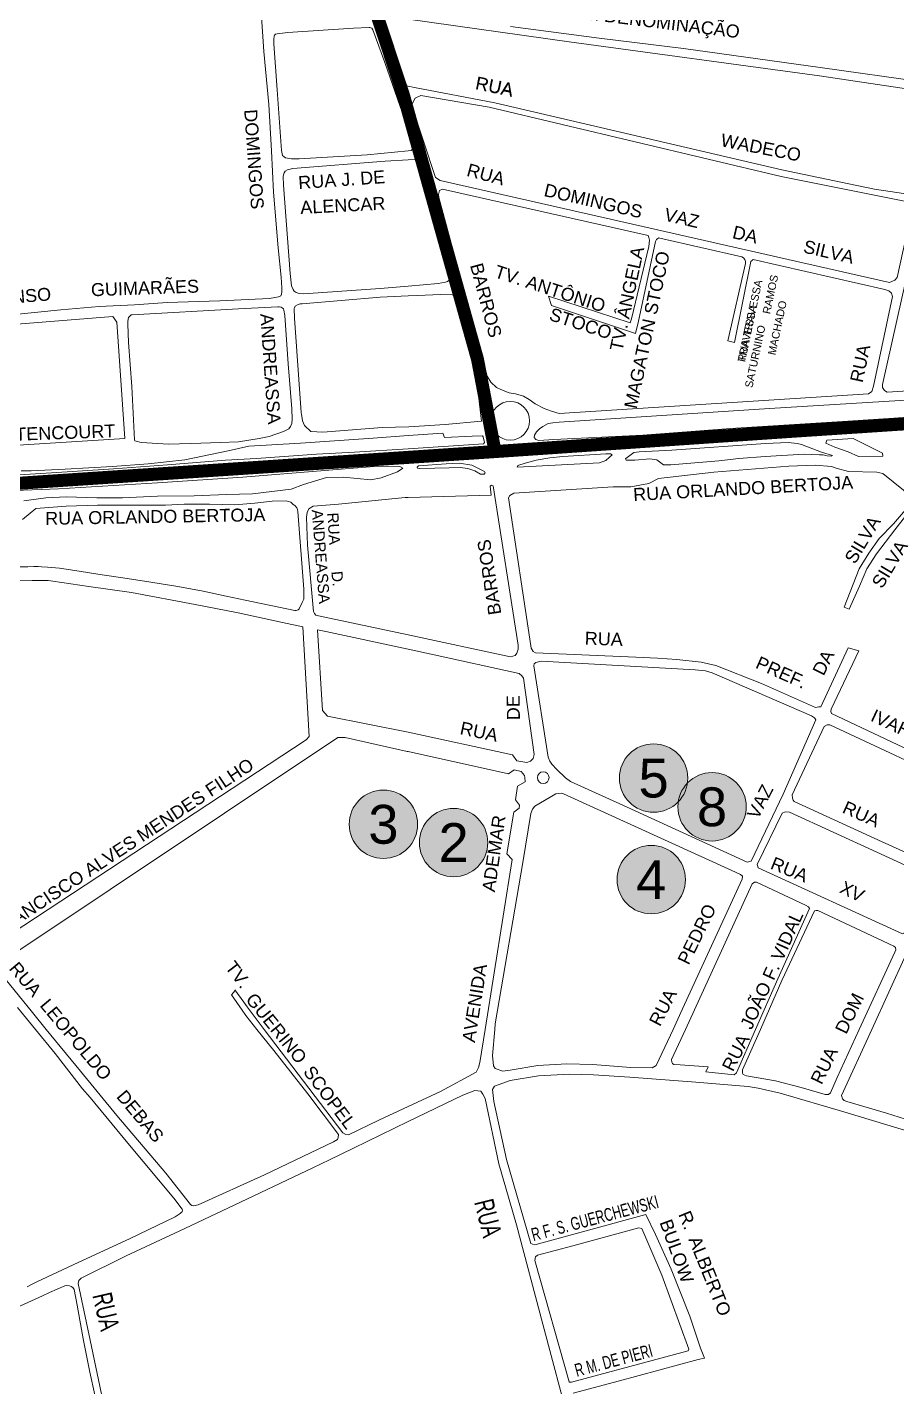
# Model space of a CAD drawing. Header units: millimetres. Extents: x 617885 to 663705, y 7172943 to 7234736.
# Drawn here: x 646306 to 646977, y 7183524 to 7184574 of the extents above; entities that cross this region are included whole.
import ezdxf
from ezdxf.enums import TextEntityAlignment as Align

# ---------------------------------------------------------------- set-up
doc = ezdxf.new("R2010")
doc.units = ezdxf.units.MM
for name, color, linetype in [('BAIRROS', 12, 'Continuous'), ('Equipamentos Públicos', 171, 'Continuous'), ('Escolas Municipais', 21, 'Continuous')]:
    doc.layers.add(name, color=color, linetype=linetype)
doc.layers.add('TOP_VIAS 10.000', color=7, linetype='Continuous', lineweight=9)
doc.layers.add('VIAS', color=7, linetype='Continuous', lineweight=5)
doc.styles.add('LDUP', font='LDUP.SHX')
doc.styles.get("Standard").update_dxf_attribs({"font": 'arial.ttf'})

msp = doc.modelspace()

# ---------------------------------------------------------------- hatches: boundary and pattern name
at = {"layer": 'Equipamentos Públicos', "true_color": 0xb3b3ff}
h = msp.add_hatch(color=151, dxfattribs=at)
edge = h.paths.add_edge_path()
edge.add_arc((646789.4, 7183994), 26.4, 0, 360)
at = {"layer": 'Equipamentos Públicos', "true_color": 0xff0040}
h = msp.add_hatch(color=240, dxfattribs=at)
edge = h.paths.add_edge_path()
edge.add_arc((646580.8, 7183958.3), 26.4, 0, 360)
h = msp.add_hatch(color=240, dxfattribs=at)
edge = h.paths.add_edge_path()
edge.add_arc((646635, 7183944.2), 26.4, 0, 360)
at = {"layer": 'Equipamentos Públicos', "true_color": 0xb3b3ff}
h = msp.add_hatch(color=151, dxfattribs=at)
edge = h.paths.add_edge_path()
edge.add_arc((646787.6, 7183915.6), 26.4, 0, 360)
at = {"layer": 'Escolas Municipais'}
h = msp.add_hatch(color=21, dxfattribs=at)
edge = h.paths.add_edge_path()
edge.add_arc((646834.5, 7183971.8), 26.4, 0, 360)

# ---------------------------------------------------------------- linework, layer by layer
at = {"layer": 'BAIRROS', "lineweight": 40, "ltscale": 0.3, "const_width": 10}
for points in [[(646667, 7184246), (646653.5, 7184317.1), (646596.3, 7184521.1), (646551, 7184658), (646518.4, 7184732.6), (646441, 7184890), (646367, 7185043), (646347, 7185063), (646296, 7185091), (646227, 7185126), (646154.7, 7185209.7)], [(646296, 7185091), (646347, 7185063), (646367, 7185043), (646441, 7184890), (646518.4, 7184732.6), (646551, 7184658), (646596.3, 7184521.1), (646653.5, 7184317.1), (646667, 7184246), (645885, 7184194)], [(650023.2, 7184755.2), (648828.1, 7184425.8), (648736.5, 7184401.7), (648625.4, 7184374.7), (647837.5, 7184326), (646667, 7184246)], [(645885, 7184194), (646664.8, 7184245.9), (647837.5, 7184326), (647338.6, 7183238.9), (647115.2, 7183343.7), (647104.5, 7183329.7), (647096.4, 7183310.1), (647093.4, 7183293.3), (647096.9, 7183249.5), (647097.1, 7183232.2), (647095.1, 7183215.4), (647087.6, 7183204.8), (647082, 7183199.1), (647071, 7183193)]]:
    msp.add_lwpolyline(points, dxfattribs=at)
at = {"layer": 'Equipamentos Públicos', "color": 7, "lineweight": 5}
for centre in [(646789.4, 7183994), (646580.8, 7183958.3), (646635, 7183944.2), (646787.6, 7183915.6)]:
    msp.add_circle(centre, 26.4, dxfattribs=at)
at = {"layer": 'Escolas Municipais', "color": 7, "lineweight": 5}
msp.add_circle((646834.5, 7183971.8), 26.4, dxfattribs=at)
at = {"layer": 'VIAS', "color": 253}
for points in [[(646678.8, 7184574.1), (646747.3, 7184565.1), (646812.5, 7184557.3), (646918, 7184542.5), (646998.5, 7184531.2), (647004.6, 7184533.9), (647008.3, 7184535.7), (647010.4, 7184539), (647036.2, 7184657)], [(646486.4, 7184585.4), (646488.4, 7184554.9), (646492.3, 7184513.9), (646494.4, 7184478.2), (646496, 7184446.2), (646499.6, 7184403.3), (646501.9, 7184380.6), (646502.4, 7184372.3), (646502.4, 7184369.3), (646502.2, 7184367.5), (646501.7, 7184366.3), (646499.7, 7184365.4), (646493, 7184364.3), (646454.6, 7184362.5), (646413.9, 7184361.2), (646388.7, 7184359.4), (646361.4, 7184357.9), (646331.9, 7184355.5), (646296.2, 7184351.8)], [(646603.1, 7184514.4), (646605.2, 7184518.9), (646609.6, 7184521), (646662.4, 7184511.9), (646887.8, 7184458.5), (646984.3, 7184439.2), (646987.9, 7184437.1), (646989.1, 7184433.2)], [(646971.5, 7184376.6), (646624.5, 7184455.3), (646621, 7184457.7), (646603.1, 7184512.1), (646603.1, 7184514.4)], [(646793.5, 7184410.9), (646794.1, 7184410.8), (646857.6, 7184396.3), (646858.7, 7184395.6), (646859.9, 7184394.4), (646860.4, 7184392.8), (646860.2, 7184391.1), (646846.8, 7184331.4), (646851.9, 7184330.2), (646864.5, 7184392.8), (646866.2, 7184394.3), (646967.8, 7184371.1), (646971.1, 7184370.2), (646973.1, 7184368.4), (646973.8, 7184365.8), (646959.2, 7184296.4), (646957.9, 7184292.4), (646955.2, 7184290.7), (646716.5, 7184275.4), (646710.6, 7184277.1), (646705, 7184279.2), (646697.9, 7184282.9), (646693.4, 7184286.1), (646688.9, 7184288.9), (646682.8, 7184290.6), (646678, 7184291.5), (646673.2, 7184293.1), (646668, 7184295.6), (646663.8, 7184299.5), (646660.8, 7184304.3), (646657.1, 7184318.5), (646623.7, 7184442.1), (646623.4, 7184444.5), (646624.2, 7184447.5), (646626.4, 7184448.5), (646785.3, 7184412.8), (646785.7, 7184411.4), (646786.1, 7184409.1), (646785.8, 7184404.3), (646772.3, 7184348.4), (646771.4, 7184345.4), (646708.3, 7184365.9), (646710.5, 7184358.8), (646775.5, 7184337.3), (646777.7, 7184346.7), (646790.9, 7184408.3), (646791.7, 7184409.7), (646792.7, 7184410.6), (646793.5, 7184410.9)], [(646989.1, 7184433.2), (646977.4, 7184380.5), (646975.6, 7184378.3)], [(646975.6, 7184378.3), (646971.5, 7184376.6)], [(647625, 7184327.9), (647524.8, 7184321.3), (647446.6, 7184316.1), (647302.9, 7184306.3), (647101.6, 7184292.8), (646878.9, 7184279.2), (646716.4, 7184268.7), (646711.6, 7184268.3), (646707.9, 7184267.6), (646703.8, 7184265.3), (646701.4, 7184263.5), (646698.9, 7184261.2), (646697.5, 7184258.8), (646697.3, 7184256.8)], [(646697.3, 7184256.8), (646698.4, 7184255.3), (646700.8, 7184254.6), (646712.3, 7184255.3), (646781.2, 7184258.8), (646848.7, 7184263.8), (646939.3, 7184269.5), (647073.5, 7184278.2), (647219.1, 7184288.2), (647317.3, 7184294.7), (647464.8, 7184304.3), (647669.2, 7184317.7)], [(646299.8, 7184228.2), (646328.7, 7184229.9), (646372.5, 7184232.7), (646414.1, 7184235.7), (646458.9, 7184239.4), (646482.8, 7184240.8), (646529.1, 7184244), (646558.6, 7184245.5), (646599.9, 7184248.1), (646658.1, 7184252.1), (646658.9, 7184253), (646657.7, 7184257.4), (646657.3, 7184258.3), (646649.2, 7184258), (646628, 7184257), (646626.7, 7184260.3), (646600, 7184258.5), (646573, 7184256.5), (646516.9, 7184252.4), (646476.8, 7184250.1), (646460.9, 7184246.6), (646427.5, 7184239.6), (646399.2, 7184236.5), (646371.7, 7184234.4), (646335.1, 7184232.4), (646308.9, 7184231.2), (646301.2, 7184231.2)], [(646922.4, 7184252.4), (646929.2, 7184249.5), (646939.7, 7184245.9), (646947.5, 7184242.1), (646966.3, 7184242.5), (646966.1, 7184244.7), (646943.5, 7184256), (646923.2, 7184254.8), (646922.4, 7184252.4)], [(646684, 7184233.9), (646747.7, 7184237.3), (646752.6, 7184239.2), (646755.3, 7184241.7), (646757.4, 7184243.6), (646756.2, 7184244.2), (646752.6, 7184244.2), (646719.3, 7184242.3), (646709.3, 7184241.1), (646698.7, 7184239.4), (646690.3, 7184237.1), (646684.6, 7184235.4), (646684, 7184233.9)], [(646289.7, 7184215.7), (646330.1, 7184217.3), (646406.3, 7184221.8), (646472.2, 7184226.3), (646548.2, 7184232.4), (646577.1, 7184234.8), (646593.5, 7184234.5), (646595.9, 7184233.2), (646591.8, 7184230.4), (646579.2, 7184225.8), (646571.2, 7184224.1), (646550, 7184226.3), (646537, 7184225.9), (646519.2, 7184220.6), (646509.5, 7184216.9), (646479.8, 7184213.5), (646459.6, 7184212.8), (646434.7, 7184211.8), (646406.5, 7184211.5), (646379.4, 7184210.2), (646359.5, 7184210.2), (646336.1, 7184211.1), (646320.3, 7184210.4), (646303.2, 7184207.9)], [(646658.8, 7184230.7), (646649.1, 7184235.6), (646639.6, 7184237.1), (646629.2, 7184236.5), (646607.9, 7184234.9), (646606.8, 7184233.9), (646607.1, 7184233.2), (646608.3, 7184233), (646620.6, 7184233.2), (646631.5, 7184233.4), (646640, 7184233.7), (646645.9, 7184233), (646651.4, 7184231.1), (646655.8, 7184228.7), (646658.6, 7184228.7), (646659.3, 7184229.6), (646658.8, 7184230.7)], [(647033.1, 7183993.7), (646926.7, 7184043.8), (646926.3, 7184045.3), (646926.5, 7184047.2), (646947.9, 7184092.1), (646939.6, 7184094.5), (646918.4, 7184049.1), (646916.9, 7184048.9), (646914.4, 7184048.5), (646872.7, 7184066.9), (646837.4, 7184080.9), (646826, 7184083.5), (646807.4, 7184085.4), (646792.3, 7184086.6), (646775.7, 7184087.3), (646698.1, 7184090.7), (646696.4, 7184091.8), (646694.9, 7184094.3), (646694.5, 7184096), (646677.4, 7184210.3), (646678.5, 7184212.2), (646681.4, 7184213.8), (646758.1, 7184218.8), (646771.8, 7184218.8), (646785.6, 7184221.3), (646793.2, 7184225.3), (646835.9, 7184230.2), (646893.8, 7184234.7), (646914.2, 7184235.6), (646926.7, 7184234.4), (646930.2, 7184233.3), (646939.9, 7184230.6), (646961.8, 7184230.2), (646966.3, 7184229.2), (646990.3, 7184209.9)], [(646302.3, 7184193.6), (646312.6, 7184202.1), (646335.8, 7184204), (646360, 7184204.6), (646376.8, 7184204.7), (646398.2, 7184204.6), (646412.7, 7184204.7), (646427.1, 7184205.5), (646446.5, 7184205.4), (646466.1, 7184205), (646481.6, 7184206.2), (646494.9, 7184207.8), (646505.8, 7184208.1), (646509.4, 7184206.9), (646511, 7184205.5), (646512.6, 7184204.1), (646514, 7184202.6), (646514.4, 7184201.3), (646514.7, 7184199.7), (646519.5, 7184139.8), (646519.4, 7184136.7), (646519.3, 7184133.8), (646519.3, 7184132.1), (646518.2, 7184129.5), (646515.8, 7184124.6)], [(646990.2, 7184208.4), (646974.6, 7184190.3), (646963.6, 7184178.8), (646955.6, 7184167.6), (646948, 7184155.6), (646943.5, 7184143.7), (646936.4, 7184126), (646940.3, 7184124.4), (646948.3, 7184142.2), (646953.9, 7184155.6), (646961.5, 7184167.1), (646975.6, 7184185.5), (646992.2, 7184206.8)], [(646515.8, 7184124.6), (646515, 7184123.9), (646513.5, 7184123.4), (646512.4, 7184123.4), (646474.1, 7184131.4), (646459.4, 7184134.5), (646441.7, 7184138.2), (646422, 7184141.9), (646401.2, 7184145.3), (646379.7, 7184148.6), (646363.7, 7184150.9), (646342.6, 7184154.2), (646330.7, 7184156), (646321.4, 7184156.8), (646317, 7184157.1), (646314.2, 7184157.2), (646310.9, 7184157.3), (646306.2, 7184157.1), (646294.6, 7184157)], [(646295.3, 7184146.2), (646309.7, 7184146.5), (646319.3, 7184146.4), (646322.1, 7184146.4), (646325.7, 7184146.1), (646332.6, 7184145), (646353.4, 7184141.9), (646386.3, 7184137.2), (646435.4, 7184128.1), (646468.7, 7184121.6), (646502.9, 7184114.2), (646518.5, 7184110.8), (646523.5, 7184026.1), (646521.3, 7184023.6), (646274.4, 7183861.4)], [(646282.2, 7183849.5), (646545.5, 7184025.3), (646551.4, 7184025.3), (646599.2, 7184014.5), (646600, 7184014.4), (646677.3, 7183997.2), (646681.8, 7184000.3), (646687.2, 7183999.1), (646689.6, 7183995.9), (646690.1, 7183994.5), (646690.3, 7183991), (646684.3, 7183987.7), (646682.8, 7183977.1), (646685.9, 7183973.1), (646685.5, 7183970.7), (646681.6, 7183967.7), (646676.2, 7183935.5), (646680.2, 7183931.2), (646659.4, 7183800), (646655.3, 7183774.5), (646654.2, 7183770.6), (646652.5, 7183767), (646625, 7183752), (646600, 7183740.4), (646577.3, 7183729.8), (646553.8, 7183718.5), (646551.7, 7183718.8), (646549.4, 7183720), (646488.7, 7183800), (646475.6, 7183817.4), (646473, 7183820.9), (646466.1, 7183830.4)], [(646466.4, 7183830), (646463.6, 7183826.6), (646471.7, 7183814.9), (646474.5, 7183810.8), (646483.1, 7183800), (646496.1, 7183783.6), (646522.5, 7183750.2), (646546.2, 7183718.9), (646545.9, 7183716.6), (646545.3, 7183714.9), (646542.4, 7183713.1), (646488.9, 7183687.8), (646437.7, 7183664.5), (646434.1, 7183663.9), (646432.8, 7183664.1), (646431.8, 7183664.9), (646412.8, 7183689.1), (646374.9, 7183733.4), (646347, 7183767.7), (646320.6, 7183800), (646310, 7183813), (646282, 7183847.2)], [(646305.8, 7183601.3), (646310.2, 7183603.5), (646313.2, 7183605), (646341.2, 7183618.3), (646385.3, 7183638.6), (646420.1, 7183655.3), (646423.9, 7183657.9), (646424.8, 7183658.5), (646425.5, 7183659.2), (646425.8, 7183660.6), (646425.4, 7183661.3), (646419, 7183669.6), (646383.5, 7183712.2), (646354.4, 7183747.4), (646348.6, 7183754), (646327.5, 7183781.3), (646312.2, 7183800), (646298.3, 7183816.8)], [(647005.1, 7183715.6), (646936.2, 7183736.3), (646887.2, 7183750.8), (646870.1, 7183754.7), (646862.5, 7183756), (646852.8, 7183756.6), (646821.9, 7183759.3), (646771, 7183763), (646743.1, 7183764.9), (646724.5, 7183765.3), (646700.6, 7183764.1), (646678.6, 7183760.5), (646666.5, 7183756.2), (646664.9, 7183753.7), (646666, 7183744.4), (646675.9, 7183699.5), (646694.6, 7183634.6), (646695.8, 7183634.1), (646697.7, 7183633.6), (646783.4, 7183657.2), (646790.9, 7183641.7), (646802.9, 7183614.8), (646817.3, 7183578.7), (646825.7, 7183553.8), (646828.8, 7183546.1), (646823.7, 7183545.1), (646763, 7183528.7), (646727.2, 7183519.2)], [(646364.2, 7183513.6), (646354.4, 7183560), (646345.1, 7183603.7), (646345.8, 7183606.2), (646347.4, 7183607.9), (646382.2, 7183625.3), (646427.6, 7183646.4), (646475.8, 7183669.2), (646526.4, 7183693.2), (646539.2, 7183699.3), (646557.8, 7183708.4), (646600, 7183728.9), (646642, 7183749.3), (646651.3, 7183752.7), (646655.9, 7183752.4), (646657.6, 7183750), (646657.6, 7183750), (646659.4, 7183746.5), (646669.8, 7183696.2), (646683.6, 7183649.1), (646703.8, 7183572.4), (646725.3, 7183492.1)], [(646281.2, 7183577.7), (646317.7, 7183594.4), (646323.1, 7183596.8), (646334.9, 7183602.1), (646336.3, 7183602.3), (646338.4, 7183602.1), (646339.8, 7183601.5), (646341.1, 7183600.7), (646342, 7183599.2), (646344.5, 7183587.2), (646349, 7183561), (646354.2, 7183535.3), (646361.9, 7183500.4)]]:
    msp.add_lwpolyline(points, dxfattribs=at)
for points in [[(646917.5, 7184536), (646724.1, 7184562.4), (646600, 7184579.9), (646598.8, 7184580), (646586.8, 7184582), (646581.5, 7184580.7), (646580.7, 7184578.5), (646581.6, 7184574.3), (646598.9, 7184528.4), (646600, 7184528.2), (646604.8, 7184527.2), (646666.7, 7184515.2), (646888.5, 7184463.6), (646933.9, 7184454), (646959.9, 7184448.5), (646989.3, 7184444.1), (646991.7, 7184444.7), (647002.9, 7184493.1), (647006.3, 7184517.7), (647004.9, 7184520.9), (647001.8, 7184523.4)], [(646557.7, 7184572.9), (646569.8, 7184573.5), (646570.3, 7184573.5), (646572, 7184573), (646572.7, 7184571.7), (646581.8, 7184546.3), (646593.8, 7184512.3), (646600, 7184495.4), (646602.1, 7184489.8), (646603.7, 7184485.7), (646603.7, 7184480.6), (646603.2, 7184479.6), (646602.3, 7184478.4), (646600, 7184478.2), (646568.3, 7184475.2), (646515.8, 7184472.1), (646509.9, 7184472.1), (646506.7, 7184472.4), (646505.2, 7184472.9), (646504.1, 7184473.5), (646503, 7184474.5), (646502.2, 7184478.4), (646498.8, 7184525.4), (646496.2, 7184560.8), (646496.1, 7184564.2), (646496.4, 7184566.6), (646496.8, 7184567.5), (646497.6, 7184568.2), (646498.9, 7184568.6), (646507.1, 7184569.5)], [(646513.5, 7184368.7), (646515.7, 7184368), (646519.2, 7184367.9), (646523, 7184368.1), (646578.3, 7184371.8), (646600, 7184373.7), (646623, 7184375.7), (646628.7, 7184376.7), (646630.4, 7184377.2), (646631.4, 7184378), (646632, 7184379), (646632.1, 7184379.5), (646632.2, 7184381.7), (646627.1, 7184399.9), (646615.8, 7184442.8), (646609.1, 7184466.6), (646605.4, 7184471.6), (646600, 7184471.3), (646582.2, 7184470.2), (646510.8, 7184464.5), (646506.7, 7184463.5), (646505.1, 7184462.5), (646504.3, 7184461.1), (646503.7, 7184459.7), (646503.4, 7184458.5), (646503.8, 7184451.6), (646508.9, 7184383.4), (646509.9, 7184374.1), (646511.1, 7184371.1), (646512, 7184369.9)], [(647155.2, 7184359.5), (647158.3, 7184362.4), (647209.1, 7184360.1), (647293.3, 7184356.1), (647294.6, 7184356.9), (647295.3, 7184358.7), (647296.7, 7184410.2), (647294.9, 7184411.9), (647293.2, 7184412.7), (647194, 7184416.9), (647120.8, 7184420.7), (647069.3, 7184426.9), (647003.2, 7184436.1), (646998.9, 7184435.7), (646995.7, 7184433.5), (646984.3, 7184379.5), (646966, 7184297.7), (646966, 7184295.5), (646967.6, 7184293.1), (646969.8, 7184292), (647150.6, 7184303.5), (647152.5, 7184304.4), (647153.1, 7184305.5)], [(646600, 7184366.2), (646607.4, 7184366.6), (646624.7, 7184367.3), (646634.2, 7184367.1), (646634.5, 7184366.9), (646636, 7184365.1), (646637.3, 7184361.4), (646643.9, 7184336), (646651.1, 7184309.5), (646653.2, 7184298), (646656.5, 7184269.4), (646628.6, 7184266.8), (646600.5, 7184265.2), (646579.9, 7184264.6), (646534.1, 7184260.9), (646524.7, 7184261.4), (646520, 7184266.2), (646518.3, 7184269.8), (646517.9, 7184273.3), (646517.6, 7184274.6), (646517.2, 7184276.1), (646512.1, 7184348.9), (646512, 7184356.6), (646512.2, 7184357), (646512.8, 7184358.2), (646514.5, 7184359.4), (646516.6, 7184360), (646518, 7184360), (646578.4, 7184365.1)], [(646121.9, 7184239.9), (646119.7, 7184244.4), (646118.5, 7184249.6), (646112.9, 7184323.9), (646115.1, 7184328.6), (646121, 7184330.3), (646371.9, 7184350.2), (646374.9, 7184346), (646381.1, 7184256)], [(646503.6, 7184356.2), (646502.7, 7184357), (646501.9, 7184357.5), (646500.4, 7184357.8), (646499.2, 7184357.8), (646469, 7184356.2), (646386.8, 7184351.5), (646386.2, 7184351.5), (646384.8, 7184350.3), (646384.1, 7184349.4), (646383.4, 7184346.6), (646383.5, 7184344.5), (646384, 7184330.2), (646386.7, 7184296.3), (646388.7, 7184255.1), (646388.9, 7184254.4), (646389.9, 7184254), (646393.8, 7184253.1), (646415.1, 7184251.7), (646439.8, 7184252.4), (646454.9, 7184253), (646468.9, 7184253.5), (646484.8, 7184256), (646492.7, 7184257.6), (646503.6, 7184261.4), (646507.7, 7184263.7), (646509.1, 7184265.4), (646510, 7184267.7), (646510.3, 7184271), (646510.2, 7184278.9), (646507.4, 7184313.8), (646504.7, 7184351), (646503.9, 7184355.3)], [(646767.9, 7184240.8), (646774, 7184245.3), (646778.3, 7184245.9), (646803.4, 7184247.1), (646875.8, 7184252.3), (646893.2, 7184253), (646900.1, 7184252.3), (646903.5, 7184251.6), (646918.9, 7184245.5), (646927.4, 7184243.1), (646926.5, 7184242.6), (646923.3, 7184242.7), (646920.4, 7184243.5), (646917.5, 7184243.6), (646905.7, 7184243.9), (646875.4, 7184242.3), (646855.3, 7184240.6), (646839.8, 7184239), (646802.8, 7184235.8), (646797.1, 7184235.8), (646791.8, 7184239.6), (646786.6, 7184240.3), (646774.9, 7184239.4), (646768.3, 7184239.5), (646767.6, 7184240.4)], [(646682.4, 7184088.6), (646683.8, 7184090.3), (646684.9, 7184093.4), (646684.8, 7184096.5), (646665.6, 7184219.6), (646664.3, 7184220), (646663.3, 7184219.4), (646664, 7184212.5), (646600, 7184210.6), (646597.5, 7184210.5), (646546.1, 7184205.4), (646526.6, 7184204), (646523.2, 7184201.9), (646522, 7184198.9), (646521.5, 7184195.5), (646522.2, 7184173.8), (646526.9, 7184122.6), (646527.5, 7184121.1), (646528.6, 7184119.8), (646530.7, 7184119.3), (646600, 7184104.5), (646678.8, 7184087.7)], [(646691.6, 7184006), (646683.8, 7184007.2), (646680.4, 7184012), (646599.9, 7184029.4), (646537.7, 7184041.7), (646533.7, 7184046.1), (646529.9, 7184108.3), (646536.3, 7184107.1), (646600, 7184093.4), (646620.1, 7184089.1), (646685.5, 7184074.6), (646687.7, 7184073), (646688.9, 7184071.2), (646697.3, 7184012.3), (646696.4, 7184009), (646694.3, 7184007)], [(646889.3, 7183981.6), (646914.6, 7184039), (646913.7, 7184040.4), (646911.3, 7184042), (646834.7, 7184075.1), (646829.4, 7184076.7), (646821.6, 7184077.6), (646702.7, 7184084.2), (646698.6, 7184083.2), (646697.2, 7184082.1), (646697, 7184080.6), (646708, 7184010.2), (646709.2, 7184007), (646710.7, 7184004.7), (646714.8, 7184000.5), (646721.3, 7183994.2), (646725.3, 7183991.4), (646769, 7183971.6), (646861.5, 7183929), (646864.8, 7183929.8)], [(646897.9, 7183975.9), (646965.8, 7183944.8), (647005.2, 7183927), (647007, 7183928.1), (647032.2, 7183982.9), (647032.1, 7183984.2), (647031.4, 7183985.2), (647030.1, 7183986.1), (646925.5, 7184035.2), (646923.3, 7184035.2), (646921.1, 7184033.9), (646896.3, 7183981), (646896.7, 7183978.5), (646897.1, 7183977)], [(646694.6, 7183966.7), (646696, 7183969.9), (646697.7, 7183972.2), (646714, 7183981.7), (646716.1, 7183982.2), (646718.2, 7183982.3), (646719.9, 7183981.8), (646852.6, 7183921.4), (646856.4, 7183919.6), (646857.9, 7183918.3), (646857.8, 7183915.9), (646811.7, 7183815.9), (646804.4, 7183800), (646793.8, 7183777), (646791.3, 7183772.2), (646788.4, 7183770.2), (646771.9, 7183770.5), (646742.2, 7183772.8), (646722.3, 7183773.3), (646699.9, 7183772.2), (646678.6, 7183768.5), (646673.1, 7183767.7), (646667.2, 7183769.8), (646665.8, 7183771.8), (646664.9, 7183779.9), (646666.8, 7183800), (646667.2, 7183804.3), (646688.4, 7183928.7)], [(646869.5, 7183926.4), (646870.2, 7183924.6), (646981.5, 7183873.8), (646982.6, 7183874.2), (646983.7, 7183876), (647001.9, 7183916.1), (647001.7, 7183917.5), (647000.9, 7183918.6), (646999.8, 7183919.4), (646961.7, 7183936.9), (646894.3, 7183967.6), (646891, 7183967.9), (646888.6, 7183966.9), (646869.4, 7183927.2)], [(646867.2, 7183913.6), (646868.8, 7183913.6), (646906.7, 7183896), (646909, 7183894.6), (646909.7, 7183893.4), (646885.3, 7183839.1), (646868.1, 7183800), (646853.4, 7183766.5), (646851.6, 7183765), (646829.8, 7183767.1), (646831.4, 7183771.1), (646809.9, 7183772.7), (646804.9, 7183772.9), (646804, 7183773.7), (646803.5, 7183774.7), (646803.2, 7183776.8), (646813.9, 7183800), (646865.4, 7183912.3)], [(646914.9, 7183891.8), (646916.1, 7183891.7), (646974.9, 7183864.3), (646976.1, 7183863.1), (646976.4, 7183861.4), (646975.6, 7183859.5), (646948.2, 7183800), (646931.1, 7183762.8), (646926, 7183750.9), (646924.4, 7183749.7), (646921.7, 7183749.6), (646903.4, 7183755), (646883.5, 7183760.3), (646861, 7183764), (646858.4, 7183765.1), (646858, 7183766.3), (646857.9, 7183768.8), (646871.8, 7183800), (646888.4, 7183837.6), (646913.5, 7183891.4)], [(646985.7, 7183859.1), (646984, 7183857.5), (646957.8, 7183800), (646934.5, 7183748.9), (646935.3, 7183746.4), (646936.5, 7183745.2), (646938.5, 7183744.2), (646969.2, 7183735.4), (646998.4, 7183726), (647045.7, 7183712.2), (647045.7, 7183712.1), (647047.7, 7183712.5), (647050.2, 7183715.1), (647089.9, 7183800), (647093.4, 7183807.5), (647093.5, 7183809.2), (647092.7, 7183810.3), (647090.8, 7183811.8), (646987.5, 7183859.2)], [(646816.1, 7183551.9), (646816.5, 7183553.2), (646795.7, 7183610.2), (646780.2, 7183646.2), (646778, 7183646.9), (646727.1, 7183633), (646699.8, 7183625.6), (646698.2, 7183624.3), (646697.6, 7183621.7), (646724.1, 7183528), (646724.4, 7183527.7), (646726, 7183527.6)]]:
    msp.add_lwpolyline(points, close=True, dxfattribs=at)
at = {"layer": 'VIAS', "color": 253, "flags": 128}
for points in [[(646293, 7184217.4), (646314.6, 7184218.9), (646315.5, 7184218.9), (646344, 7184220.8), (646412.2, 7184225.3), (646465.5, 7184229.2), (646531, 7184233.8), (646600, 7184238.2), (646673.9, 7184243.2), (646680.5, 7184243.5), (646895.8, 7184257), (647160.3, 7184274.4), (647279.3, 7184282.8), (647434.3, 7184293.1), (647584.8, 7184302.7), (647780.5, 7184315.5), (647903.4, 7184323.8), (647909.7, 7184324.2), (647940.8, 7184326.1), (648035.1, 7184331.7), (648200, 7184343.1)], [(646290.4, 7184224.6), (646311.5, 7184225.9), (646317.6, 7184226.3), (646364.8, 7184229.7), (646420.3, 7184233.1), (646468.9, 7184236.8), (646496.3, 7184238.8), (646530.5, 7184240.6), (646540.9, 7184241.2), (646600, 7184244.8), (646673, 7184249.1), (646681, 7184249.7), (646785.9, 7184256.9), (646892.9, 7184263.9), (647002, 7184270.7), (647160, 7184281.2), (647275.5, 7184289.3), (647358.3, 7184294.7), (647528.1, 7184306), (647695.4, 7184316.6)]]:
    msp.add_lwpolyline(points, dxfattribs=at)
at = {"layer": 'VIAS', "color": 253}
for centre, radius in [((646678.7, 7184269.8), 14.9), ((646704.2, 7183994.3), 4.53)]:
    msp.add_circle(centre, radius, dxfattribs=at)

# ---------------------------------------------------------------- texts
at = {"layer": 'Equipamentos Públicos', "color": 7}
for s, p in [('5', (646789.4, 7183994)), ('3', (646580.8, 7183958.3)), ('2', (646635, 7183944.2)), ('4', (646787.6, 7183915.6))]:
    msp.add_text(s, height=30, dxfattribs=at).set_placement(p, align=Align.MIDDLE_CENTER)
at = {"layer": 'Escolas Municipais', "color": 7}
msp.add_text('8', height=30, dxfattribs=at).set_placement((646834.5, 7183971.8), align=Align.MIDDLE_CENTER)
at = {"layer": 'TOP_VIAS 10.000', "color": 251, "style": 'LDUP'}
for s, height, rotation, width, p in [('RUA SEM DENOMINAÇÃO', 10, 353, 1.04, (646684.2, 7184586.1)), ('RUA', 10, 349, 1.04, (646651.2, 7184525.9)), ('RUA', 10, 348, 1.04, (646651.2, 7184525.9)), ('DOMINGOS', 10, 274, 1.04, (646473.3, 7184509.9)), ('WADECO', 10, 349, 1.04, (646840.6, 7184481.8)), ('RUA', 10, 345, 1.04, (646644.4, 7184459)), ('RUA J. DE', 10, 4, 1.04, (646515.4, 7184448.6)), ('DOMINGOS', 10, 347, 1.04, (646704.1, 7184443.4)), ('ALENCAR', 10, 3, 1.04, (646516.9, 7184429.4)), ('VAZ', 10, 347, 1.04, (646796.9, 7184424.5)), ('DA', 10, 347, 1.04, (646849.6, 7184410.9)), ('TV. ÂNGELA', 10, 78, 1.04, (646765.2, 7184322.9)), ('SILVA', 10, 347, 1.04, (646904.3, 7184399.8)), ('BARROS', 10, 285, 1.04, (646647.6, 7184389.9)), ('TV. ANTÔNIO', 10, 342, 1.04, (646665.7, 7184380.8)), ('MAGATON STOCO', 10, 78, 1.04, (646776.3, 7184278.5)), ('GUIMARÃES', 10, 2, 1.04, (646355.2, 7184365.9)), ('RAMOS ', 6, 78, 1.04, (646879.3, 7184351.8)), ('AFFONSO', 10, 5, 1.04, (646257.7, 7184357)), ('RUA TRAVESSA ', 6, 78, 1.04, (646860, 7184314.8)), ('MACHADO ', 6, 78, 1.04, (646883.4, 7184320.1)), ('ANDREASSA', 10, 274, 1.04, (646485.7, 7184352.3)), ('STOCO', 10, 342, 1.04, (646708, 7184347.8)), ('TRAVESSA ', 6, 78, 1.04, (646860, 7184314.8)), ('SATURNINO ', 6, 78, 1.04, (646865.6, 7184294.8)), ('RUA', 10, 78, 1.04, (646950.7, 7184298.7)), ('RUA        ALCIDES          BITENCOURT', 10, 1.977, 1.04, (646125.3, 7184248.5)), ('RUA ORLANDO BERTOJA', 10, 3.2238, 1.04, (646773.9, 7184207.8)), ('RUA ORLANDO BERTOJA', 10, 1.0019, 1.04, (646319.8, 7184189.4)), ('ANDREASSA', 8.5, 274.4255, 1.04, (646525.5, 7184201)), ('RUA', 8.5, 273.4255, 1.04, (646537.5, 7184198.7)), ('SILVA', 10, 59, 1.04, (646944.8, 7184158.5)), ('BARROS', 10, 98.627, 1.04, (646671.9, 7184120.7)), ('SILVA', 10, 59, 1.04, (646965.8, 7184139.6)), ('D.', 8.5, 275.4255, 1.04, (646540.6, 7184153.4)), ('RUA', 10, 358, 1.04, (646736.1, 7184097)), ('PREF.', 10, 336, 1.04, (646867.3, 7184079.3)), ('DA', 10, 63, 1.04, (646920.5, 7184072.3)), ('DE', 10, 90.7797, 1.04, (646686.2, 7184038.7)), ('IVAHY', 10, 335, 1.04, (646956.1, 7184038.5)), ('RUA', 10, 348, 1.04, (646639.3, 7184028)), ('FRANCISCO ALVES MENDES FILHO', 10, 33.4121, 1.04, (646282.5, 7183870.2)), ('VAZ', 10, 63, 1.04, (646869.9, 7183961.5)), ('RUA', 10, 336, 1.04, (646934.3, 7183967.6)), ('ADEMAR', 10, 81.8947, 1.04, (646666.8, 7183905.6)), ('RUA', 10, 337.7978, 1.04, (646878.8, 7183924.3)), ('XV', 10, 334, 1.04, (646932.2, 7183906)), ('PEDRO', 10, 64, 1.04, (646816.4, 7183849.1)), ('JOÃO F. VIDAL', 10, 65.7688, 1.04, (646865, 7183799.1)), ('RUA  LEOPOLDO    DEBAS', 10, 310, 1.04, (646291.2, 7183846.7)), ('TV.', 10, 307, 1.04, (646458.1, 7183847.9)), ('AVENIDA', 10, 81.0435, 1.04, (646651.4, 7183789.4)), ('GUERINO', 10, 309, 1.04, (646473.9, 7183822.9)), ('RUA', 10, 63, 1.04, (646794.3, 7183801.6)), ('DOM', 10, 64, 1.04, (646938, 7183795.6)), ('RUA', 10, 63, 1.04, (646850.6, 7183766.7)), ('RUA', 10, 64, 1.04, (646919.1, 7183756.7)), ('SCOPEL', 10, 307, 1.04, (646518.4, 7183767.1)), ('RUA', 15, 284, 0.69, (646650.8, 7183666.7)), ('R F. S. GUERCHEWSKI', 10, 15, 0.69, (646696.6, 7183636.4)), ('R.', 10, 292, 1.04, (646808.3, 7183657.3)), ('BULOW', 10, 290, 1.04, (646793.8, 7183651.1)), ('ALBERTO', 10, 292, 1.04, (646816.1, 7183637.8)), ('RUA', 15, 283, 0.69, (646356.1, 7183594.7)), ('R M. DE PIERI', 10, 15, 0.69, (646730.1, 7183531.7))]:
    msp.add_text(s, height=height, rotation=rotation, dxfattribs=dict(at, width=width)).set_placement(p)

doc.saveas('drawing.dxf')
